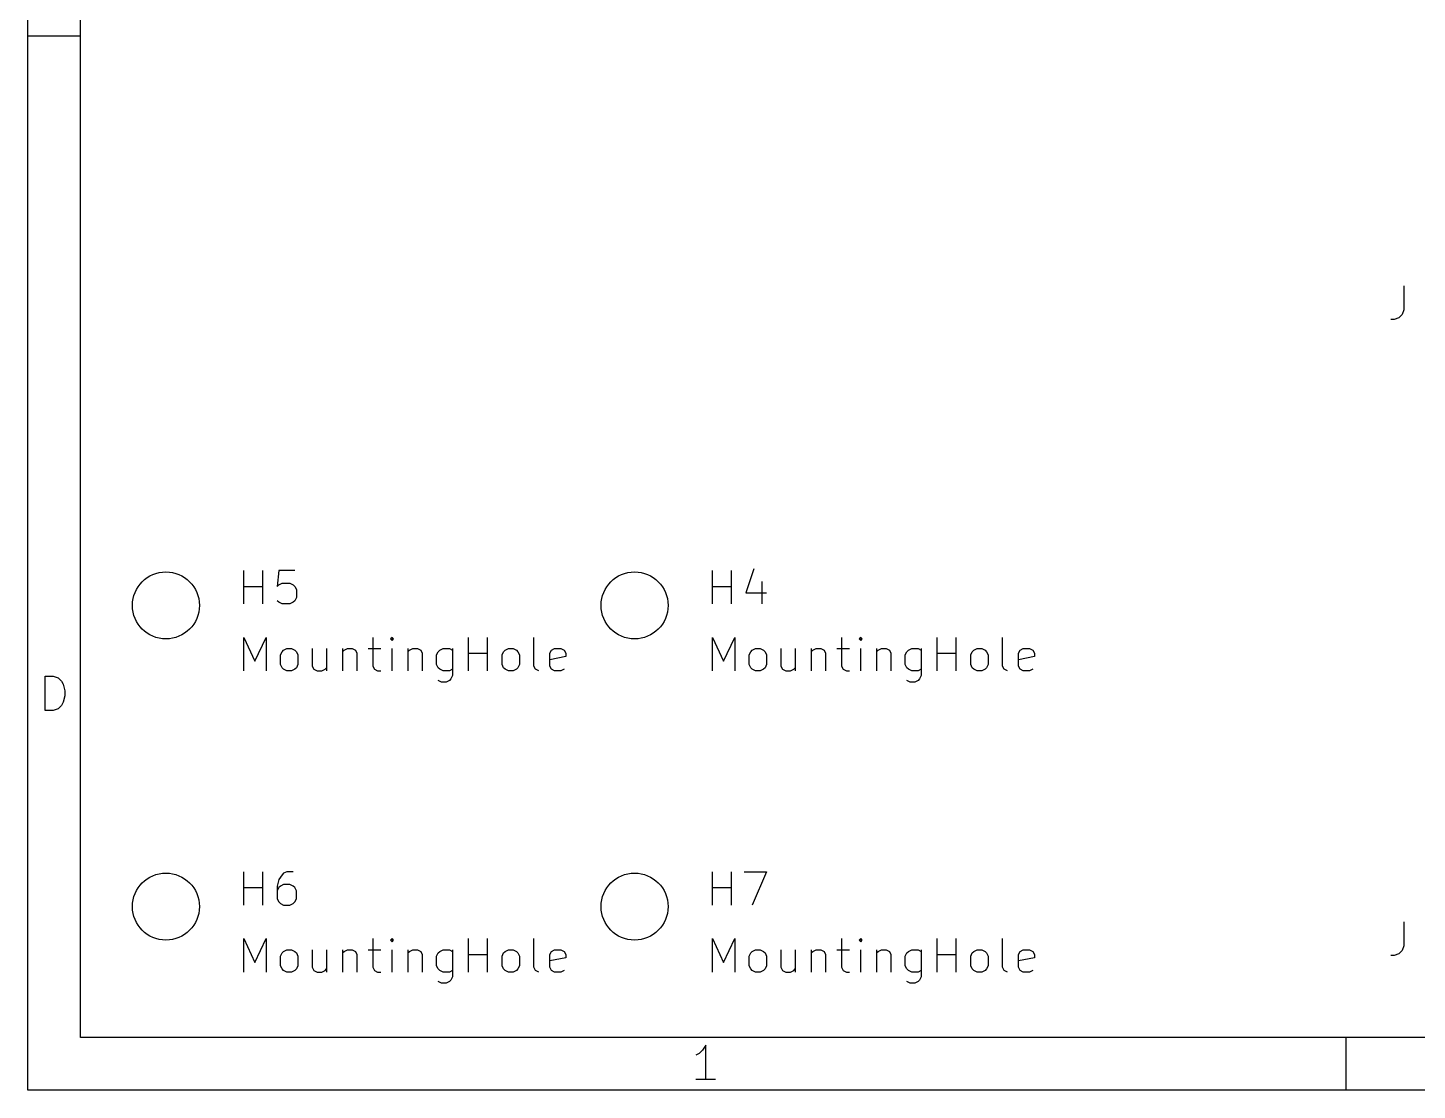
# Model space of a CAD drawing. Header units: millimetres. Extents: x 10 to 287, y -200 to -10.
# Drawn here: x 10 to 62.7, y -200 to -159.7 of the extents above; entities that cross this region are included whole.
import ezdxf

# ---------------------------------------------------------------- set-up
doc = ezdxf.new("R2010")
doc.units = ezdxf.units.MM
doc.layers.add('GREENSIXTYFIVE', color=129, linetype='CONTINUOUS')
doc.layers.add('RED', color=14, linetype='CONTINUOUS')

msp = doc.modelspace()

# ---------------------------------------------------------------- linework, layer by layer
at = {"layer": 'GREENSIXTYFIVE', "linetype": 'CONTINUOUS'}
for p, q in [((62.1998, -169.4891), (62.1998, -170.3963)), ((61.8369, -170.7591), (61.716, -170.7591)), ((62.0184, -170.6987), (61.8369, -170.7591)), ((62.1393, -170.5777), (62.0184, -170.6987)), ((62.1998, -170.3963), (62.1393, -170.5777)), ((37.5459, -180.2238), (37.2436, -181.1309)), ((18.1935, -181.5542), (18.1935, -180.2842)), ((18.9192, -181.5542), (18.9192, -180.2842)), ((19.524, -180.2842), (19.4636, -180.889)), ((20.1288, -180.2842), (19.524, -180.2842)), ((19.524, -180.8285), (19.645, -180.768)), ((19.645, -180.768), (19.9474, -180.768)), ((19.9474, -180.768), (20.0683, -180.8285)), ((35.9735, -181.5542), (35.9735, -180.2842)), ((36.6992, -181.5542), (36.6992, -180.2842)), ((37.8483, -180.7076), (37.8483, -181.5542)), ((18.1935, -180.889), (18.9192, -180.889)), ((19.4636, -180.889), (19.524, -180.8285)), ((20.0683, -180.8285), (20.1288, -180.889)), ((20.1288, -180.889), (20.1893, -181.0099)), ((20.1893, -181.3123), (20.1288, -181.4333)), ((20.1893, -181.0099), (20.1893, -181.3123)), ((35.9735, -180.889), (36.6992, -180.889)), ((37.2436, -181.1309), (38.0297, -181.1309)), ((19.524, -181.4938), (19.4636, -181.4333)), ((19.645, -181.5542), (19.524, -181.4938)), ((19.9474, -181.5542), (19.645, -181.5542)), ((20.0683, -181.4938), (19.9474, -181.5542)), ((20.1288, -181.4333), (20.0683, -181.4938)), ((18.1935, -184.0942), (18.1935, -182.8242)), ((18.1935, -182.8242), (18.6169, -183.7314)), ((18.6169, -183.7314), (19.0402, -182.8242)), ((19.0402, -182.8242), (19.0402, -184.0942)), ((23.0919, -182.8242), (23.0919, -183.9128)), ((23.8176, -182.8242), (23.7572, -182.8847)), ((23.7572, -182.8847), (23.8176, -182.9452)), ((23.8781, -182.8847), (23.8176, -182.8242)), ((23.8176, -182.8242), (23.8176, -182.9452)), ((23.8176, -182.9452), (23.8781, -182.8847)), ((26.7204, -184.0942), (26.7204, -182.8242)), ((27.4461, -184.0942), (27.4461, -182.8242)), ((29.1999, -183.9128), (29.1999, -182.8242)), ((35.9735, -184.0942), (35.9735, -182.8242)), ((35.9735, -182.8242), (36.3969, -183.7314)), ((36.3969, -183.7314), (36.8202, -182.8242)), ((36.8202, -182.8242), (36.8202, -184.0942)), ((40.8719, -182.8242), (40.8719, -183.9128)), ((41.5976, -182.8242), (41.5372, -182.8847)), ((41.5372, -182.8847), (41.5976, -182.9452)), ((41.6581, -182.8847), (41.5976, -182.8242)), ((41.5976, -182.8242), (41.5976, -182.9452)), ((41.5976, -182.9452), (41.6581, -182.8847)), ((44.5004, -184.0942), (44.5004, -182.8242)), ((45.2261, -184.0942), (45.2261, -182.8242)), ((46.9799, -183.9128), (46.9799, -182.8242)), ((19.5845, -183.4895), (19.6449, -183.3685)), ((19.6449, -183.3685), (19.7054, -183.308)), ((19.7054, -183.308), (19.8264, -183.2476)), ((19.8264, -183.2476), (20.0078, -183.2476)), ((20.0078, -183.2476), (20.1287, -183.308)), ((20.1287, -183.308), (20.1892, -183.3685)), ((20.1892, -183.3685), (20.2497, -183.4895)), ((20.7939, -183.2476), (20.7939, -183.9128)), ((21.3382, -183.2476), (21.3382, -184.0942)), ((21.9429, -183.2476), (21.9429, -184.0942)), ((21.9429, -183.3685), (22.0034, -183.308)), ((22.0034, -183.308), (22.1244, -183.2476)), ((22.1244, -183.2476), (22.3058, -183.2476)), ((22.3058, -183.2476), (22.4267, -183.308)), ((22.4267, -183.308), (22.4872, -183.429)), ((22.4872, -183.429), (22.4872, -184.0942)), ((22.9105, -183.2476), (23.3943, -183.2476)), ((23.8176, -184.0942), (23.8176, -183.2476)), ((24.4224, -183.2476), (24.4224, -184.0942)), ((24.4224, -183.3685), (24.4829, -183.308)), ((24.4829, -183.308), (24.6039, -183.2476)), ((24.6039, -183.2476), (24.7853, -183.2476)), ((24.7853, -183.2476), (24.9062, -183.308)), ((24.9062, -183.308), (24.9667, -183.429)), ((24.9667, -183.429), (24.9667, -184.0942)), ((25.511, -183.4895), (25.5714, -183.3685)), ((25.5714, -183.3685), (25.6319, -183.308)), ((25.6319, -183.308), (25.7529, -183.2476)), ((25.7529, -183.2476), (25.9948, -183.2476)), ((25.9948, -183.2476), (26.1157, -183.308)), ((26.1157, -183.2476), (26.1157, -184.2757)), ((26.7204, -183.429), (27.4461, -183.429)), ((27.9905, -183.4895), (28.0509, -183.3685)), ((28.0509, -183.3685), (28.1114, -183.308)), ((28.1114, -183.308), (28.2324, -183.2476)), ((28.2324, -183.2476), (28.4138, -183.2476)), ((28.4138, -183.2476), (28.5347, -183.308)), ((28.5347, -183.308), (28.5952, -183.3685)), ((28.5952, -183.3685), (28.6557, -183.4895)), ((29.8047, -183.429), (29.8651, -183.308)), ((29.8047, -183.9128), (29.8047, -183.429)), ((29.8651, -183.308), (29.9861, -183.2476)), ((29.9861, -183.2476), (30.228, -183.2476)), ((30.228, -183.2476), (30.3489, -183.308)), ((30.3489, -183.308), (30.4094, -183.429)), ((30.4094, -183.429), (30.4094, -183.5499)), ((37.3645, -183.4895), (37.4249, -183.3685)), ((37.4249, -183.3685), (37.4854, -183.308)), ((37.4854, -183.308), (37.6064, -183.2476)), ((37.6064, -183.2476), (37.7878, -183.2476)), ((37.7878, -183.2476), (37.9087, -183.308)), ((37.9087, -183.308), (37.9692, -183.3685)), ((37.9692, -183.3685), (38.0297, -183.4895)), ((38.5739, -183.2476), (38.5739, -183.9128)), ((39.1182, -183.2476), (39.1182, -184.0942)), ((39.7229, -183.2476), (39.7229, -184.0942)), ((39.7229, -183.3685), (39.7834, -183.308)), ((39.7834, -183.308), (39.9044, -183.2476)), ((39.9044, -183.2476), (40.0858, -183.2476)), ((40.0858, -183.2476), (40.2067, -183.308)), ((40.2067, -183.308), (40.2672, -183.429)), ((40.2672, -183.429), (40.2672, -184.0942)), ((40.6905, -183.2476), (41.1743, -183.2476)), ((41.5976, -184.0942), (41.5976, -183.2476)), ((42.2024, -183.2476), (42.2024, -184.0942)), ((42.2024, -183.3685), (42.2629, -183.308)), ((42.2629, -183.308), (42.3839, -183.2476)), ((42.3839, -183.2476), (42.5653, -183.2476)), ((42.5653, -183.2476), (42.6862, -183.308)), ((42.6862, -183.308), (42.7467, -183.429)), ((42.7467, -183.429), (42.7467, -184.0942)), ((43.291, -183.4895), (43.3514, -183.3685)), ((43.3514, -183.3685), (43.4119, -183.308)), ((43.4119, -183.308), (43.5329, -183.2476)), ((43.5329, -183.2476), (43.7748, -183.2476)), ((43.7748, -183.2476), (43.8957, -183.308)), ((43.8957, -183.2476), (43.8957, -184.2757)), ((44.5004, -183.429), (45.2261, -183.429)), ((45.7705, -183.4895), (45.8309, -183.3685)), ((45.8309, -183.3685), (45.8914, -183.308)), ((45.8914, -183.308), (46.0124, -183.2476)), ((46.0124, -183.2476), (46.1938, -183.2476)), ((46.1938, -183.2476), (46.3147, -183.308)), ((46.3147, -183.308), (46.3752, -183.3685)), ((46.3752, -183.3685), (46.4357, -183.4895)), ((47.5847, -183.429), (47.6451, -183.308)), ((47.5847, -183.9128), (47.5847, -183.429)), ((47.6451, -183.308), (47.7661, -183.2476)), ((47.7661, -183.2476), (48.008, -183.2476)), ((48.008, -183.2476), (48.1289, -183.308)), ((48.1289, -183.308), (48.1894, -183.429)), ((48.1894, -183.429), (48.1894, -183.5499)), ((19.5845, -183.8523), (19.5845, -183.4895)), ((19.6449, -183.9733), (19.5845, -183.8523)), ((20.2497, -183.8523), (20.1892, -183.9733)), ((20.2497, -183.4895), (20.2497, -183.8523)), ((20.7939, -183.9128), (20.8544, -184.0338)), ((23.0919, -183.9128), (23.1524, -184.0338)), ((25.511, -183.8523), (25.511, -183.4895)), ((25.5714, -183.9733), (25.511, -183.8523)), ((27.9905, -183.8523), (27.9905, -183.4895)), ((28.0509, -183.9733), (27.9905, -183.8523)), ((28.6557, -183.8523), (28.5952, -183.9733)), ((28.6557, -183.4895), (28.6557, -183.8523)), ((29.2604, -184.0338), (29.1999, -183.9128)), ((30.4094, -183.5499), (29.8047, -183.6709)), ((29.8651, -184.0338), (29.8047, -183.9128)), ((37.3645, -183.8523), (37.3645, -183.4895)), ((37.4249, -183.9733), (37.3645, -183.8523)), ((38.0297, -183.8523), (37.9692, -183.9733)), ((38.0297, -183.4895), (38.0297, -183.8523)), ((38.5739, -183.9128), (38.6344, -184.0338)), ((40.8719, -183.9128), (40.9324, -184.0338)), ((43.291, -183.8523), (43.291, -183.4895)), ((43.3514, -183.9733), (43.291, -183.8523)), ((45.7705, -183.8523), (45.7705, -183.4895)), ((45.8309, -183.9733), (45.7705, -183.8523)), ((46.4357, -183.8523), (46.3752, -183.9733)), ((46.4357, -183.4895), (46.4357, -183.8523)), ((47.0404, -184.0338), (46.9799, -183.9128)), ((48.1894, -183.5499), (47.5847, -183.6709)), ((47.6451, -184.0338), (47.5847, -183.9128)), ((19.7054, -184.0338), (19.6449, -183.9733)), ((19.8264, -184.0942), (19.7054, -184.0338)), ((20.0078, -184.0942), (19.8264, -184.0942)), ((20.1287, -184.0338), (20.0078, -184.0942)), ((20.1892, -183.9733), (20.1287, -184.0338)), ((20.8544, -184.0338), (20.9754, -184.0942)), ((20.9754, -184.0942), (21.1568, -184.0942)), ((21.1568, -184.0942), (21.2777, -184.0338)), ((21.2777, -184.0338), (21.3382, -183.9733)), ((23.1524, -184.0338), (23.2734, -184.0942)), ((23.2734, -184.0942), (23.3943, -184.0942)), ((25.6319, -184.0338), (25.5714, -183.9733)), ((25.6924, -184.5176), (25.5714, -184.4571)), ((25.7529, -184.0942), (25.6319, -184.0338)), ((25.9948, -184.0942), (25.7529, -184.0942)), ((25.9948, -184.4571), (25.8738, -184.5176)), ((26.1157, -184.0338), (25.9948, -184.0942)), ((26.0552, -184.3966), (25.9948, -184.4571)), ((26.1157, -184.2757), (26.0552, -184.3966)), ((28.1114, -184.0338), (28.0509, -183.9733)), ((28.2324, -184.0942), (28.1114, -184.0338)), ((28.4138, -184.0942), (28.2324, -184.0942)), ((28.5347, -184.0338), (28.4138, -184.0942)), ((28.5952, -183.9733), (28.5347, -184.0338)), ((29.3814, -184.0942), (29.2604, -184.0338)), ((29.9861, -184.0942), (29.8651, -184.0338)), ((30.228, -184.0942), (29.9861, -184.0942)), ((30.3489, -184.0338), (30.228, -184.0942)), ((37.4854, -184.0338), (37.4249, -183.9733)), ((37.6064, -184.0942), (37.4854, -184.0338)), ((37.7878, -184.0942), (37.6064, -184.0942)), ((37.9087, -184.0338), (37.7878, -184.0942)), ((37.9692, -183.9733), (37.9087, -184.0338)), ((38.6344, -184.0338), (38.7554, -184.0942)), ((38.7554, -184.0942), (38.9368, -184.0942)), ((38.9368, -184.0942), (39.0577, -184.0338)), ((39.0577, -184.0338), (39.1182, -183.9733)), ((40.9324, -184.0338), (41.0534, -184.0942)), ((41.0534, -184.0942), (41.1743, -184.0942)), ((43.4119, -184.0338), (43.3514, -183.9733)), ((43.4724, -184.5176), (43.3514, -184.4571)), ((43.5329, -184.0942), (43.4119, -184.0338)), ((43.7748, -184.0942), (43.5329, -184.0942)), ((43.7748, -184.4571), (43.6538, -184.5176)), ((43.8957, -184.0338), (43.7748, -184.0942)), ((43.8352, -184.3966), (43.7748, -184.4571)), ((43.8957, -184.2757), (43.8352, -184.3966)), ((45.8914, -184.0338), (45.8309, -183.9733)), ((46.0124, -184.0942), (45.8914, -184.0338)), ((46.1938, -184.0942), (46.0124, -184.0942)), ((46.3147, -184.0338), (46.1938, -184.0942)), ((46.3752, -183.9733), (46.3147, -184.0338)), ((47.1614, -184.0942), (47.0404, -184.0338)), ((47.7661, -184.0942), (47.6451, -184.0338)), ((48.008, -184.0942), (47.7661, -184.0942)), ((48.1289, -184.0338), (48.008, -184.0942)), ((25.8738, -184.5176), (25.6924, -184.5176)), ((43.6538, -184.5176), (43.4724, -184.5176)), ((18.1935, -192.9842), (18.1935, -191.7142)), ((18.9192, -192.9842), (18.9192, -191.7142)), ((19.645, -191.8352), (19.524, -192.0166)), ((19.7055, -191.7747), (19.645, -191.8352)), ((19.8264, -191.7142), (19.7055, -191.7747)), ((20.0683, -191.7142), (19.8264, -191.7142)), ((35.9735, -192.9842), (35.9735, -191.7142)), ((36.6992, -192.9842), (36.6992, -191.7142)), ((37.1831, -191.7142), (38.0297, -191.7142)), ((38.0297, -191.7142), (37.4855, -192.9842)), ((18.1935, -192.319), (18.9192, -192.319)), ((19.524, -192.0166), (19.4636, -192.2585)), ((19.4636, -192.2585), (19.4636, -192.7423)), ((19.524, -192.319), (19.4636, -192.4399)), ((19.5845, -192.2585), (19.524, -192.319)), ((19.7055, -192.198), (19.5845, -192.2585)), ((19.9474, -192.198), (19.7055, -192.198)), ((20.0683, -192.2585), (19.9474, -192.198)), ((20.1288, -192.319), (20.0683, -192.2585)), ((20.1893, -192.4399), (20.1288, -192.319)), ((35.9735, -192.319), (36.6992, -192.319)), ((19.4636, -192.7423), (19.524, -192.8633)), ((19.524, -192.8633), (19.5845, -192.9238)), ((20.0683, -192.9238), (20.1288, -192.8633)), ((20.1288, -192.8633), (20.1893, -192.7423)), ((20.1893, -192.7423), (20.1893, -192.4399)), ((19.5845, -192.9238), (19.7055, -192.9842)), ((19.7055, -192.9842), (19.9474, -192.9842)), ((19.9474, -192.9842), (20.0683, -192.9238)), ((62.1998, -193.6191), (62.1998, -194.5263)), ((18.1935, -195.5242), (18.1935, -194.2542)), ((18.1935, -194.2542), (18.6169, -195.1614)), ((18.6169, -195.1614), (19.0402, -194.2542)), ((19.0402, -194.2542), (19.0402, -195.5242)), ((23.0919, -194.2542), (23.0919, -195.3428)), ((23.8176, -194.2542), (23.7572, -194.3147)), ((23.7572, -194.3147), (23.8176, -194.3752)), ((23.8781, -194.3147), (23.8176, -194.2542)), ((23.8176, -194.2542), (23.8176, -194.3752)), ((23.8176, -194.3752), (23.8781, -194.3147)), ((26.7204, -195.5242), (26.7204, -194.2542)), ((27.4461, -195.5242), (27.4461, -194.2542)), ((29.1999, -195.3428), (29.1999, -194.2542)), ((35.9735, -195.5242), (35.9735, -194.2542)), ((35.9735, -194.2542), (36.3969, -195.1614)), ((36.3969, -195.1614), (36.8202, -194.2542)), ((36.8202, -194.2542), (36.8202, -195.5242)), ((40.8719, -194.2542), (40.8719, -195.3428)), ((41.5976, -194.2542), (41.5372, -194.3147)), ((41.5372, -194.3147), (41.5976, -194.3752)), ((41.6581, -194.3147), (41.5976, -194.2542)), ((41.5976, -194.2542), (41.5976, -194.3752)), ((41.5976, -194.3752), (41.6581, -194.3147)), ((44.5004, -195.5242), (44.5004, -194.2542)), ((45.2261, -195.5242), (45.2261, -194.2542)), ((46.9799, -195.3428), (46.9799, -194.2542)), ((19.5845, -194.9195), (19.6449, -194.7985)), ((19.5845, -195.2823), (19.5845, -194.9195)), ((19.6449, -194.7985), (19.7054, -194.738)), ((19.7054, -194.738), (19.8264, -194.6776)), ((19.8264, -194.6776), (20.0078, -194.6776)), ((20.0078, -194.6776), (20.1287, -194.738)), ((20.1287, -194.738), (20.1892, -194.7985)), ((20.1892, -194.7985), (20.2497, -194.9195)), ((20.2497, -194.9195), (20.2497, -195.2823)), ((20.7939, -194.6776), (20.7939, -195.3428)), ((21.3382, -194.6776), (21.3382, -195.5242)), ((21.9429, -194.6776), (21.9429, -195.5242)), ((21.9429, -194.7985), (22.0034, -194.738)), ((22.0034, -194.738), (22.1244, -194.6776)), ((22.1244, -194.6776), (22.3058, -194.6776)), ((22.3058, -194.6776), (22.4267, -194.738)), ((22.4267, -194.738), (22.4872, -194.859)), ((22.4872, -194.859), (22.4872, -195.5242)), ((22.9105, -194.6776), (23.3943, -194.6776)), ((23.8176, -195.5242), (23.8176, -194.6776)), ((24.4224, -194.6776), (24.4224, -195.5242)), ((24.4224, -194.7985), (24.4829, -194.738)), ((24.4829, -194.738), (24.6039, -194.6776)), ((24.6039, -194.6776), (24.7853, -194.6776)), ((24.7853, -194.6776), (24.9062, -194.738)), ((24.9062, -194.738), (24.9667, -194.859)), ((24.9667, -194.859), (24.9667, -195.5242)), ((25.511, -194.9195), (25.5714, -194.7985)), ((25.511, -195.2823), (25.511, -194.9195)), ((25.5714, -194.7985), (25.6319, -194.738)), ((25.6319, -194.738), (25.7529, -194.6776)), ((25.7529, -194.6776), (25.9948, -194.6776)), ((25.9948, -194.6776), (26.1157, -194.738)), ((26.1157, -194.6776), (26.1157, -195.7057)), ((26.7204, -194.859), (27.4461, -194.859)), ((27.9905, -194.9195), (28.0509, -194.7985)), ((27.9905, -195.2823), (27.9905, -194.9195)), ((28.0509, -194.7985), (28.1114, -194.738)), ((28.1114, -194.738), (28.2324, -194.6776)), ((28.2324, -194.6776), (28.4138, -194.6776)), ((28.4138, -194.6776), (28.5347, -194.738)), ((28.5347, -194.738), (28.5952, -194.7985)), ((28.5952, -194.7985), (28.6557, -194.9195)), ((28.6557, -194.9195), (28.6557, -195.2823)), ((29.8047, -194.859), (29.8651, -194.738)), ((29.8047, -195.3428), (29.8047, -194.859)), ((30.4094, -194.9799), (29.8047, -195.1009)), ((29.8651, -194.738), (29.9861, -194.6776)), ((29.9861, -194.6776), (30.228, -194.6776)), ((30.228, -194.6776), (30.3489, -194.738)), ((30.3489, -194.738), (30.4094, -194.859)), ((30.4094, -194.859), (30.4094, -194.9799)), ((37.3645, -194.9195), (37.4249, -194.7985)), ((37.3645, -195.2823), (37.3645, -194.9195)), ((37.4249, -194.7985), (37.4854, -194.738)), ((37.4854, -194.738), (37.6064, -194.6776)), ((37.6064, -194.6776), (37.7878, -194.6776)), ((37.7878, -194.6776), (37.9087, -194.738)), ((37.9087, -194.738), (37.9692, -194.7985)), ((37.9692, -194.7985), (38.0297, -194.9195)), ((38.0297, -194.9195), (38.0297, -195.2823)), ((38.5739, -194.6776), (38.5739, -195.3428)), ((39.1182, -194.6776), (39.1182, -195.5242)), ((39.7229, -194.6776), (39.7229, -195.5242)), ((39.7229, -194.7985), (39.7834, -194.738)), ((39.7834, -194.738), (39.9044, -194.6776)), ((39.9044, -194.6776), (40.0858, -194.6776)), ((40.0858, -194.6776), (40.2067, -194.738)), ((40.2067, -194.738), (40.2672, -194.859)), ((40.2672, -194.859), (40.2672, -195.5242)), ((40.6905, -194.6776), (41.1743, -194.6776)), ((41.5976, -195.5242), (41.5976, -194.6776)), ((42.2024, -194.6776), (42.2024, -195.5242)), ((42.2024, -194.7985), (42.2629, -194.738)), ((42.2629, -194.738), (42.3839, -194.6776)), ((42.3839, -194.6776), (42.5653, -194.6776)), ((42.5653, -194.6776), (42.6862, -194.738)), ((42.6862, -194.738), (42.7467, -194.859)), ((42.7467, -194.859), (42.7467, -195.5242)), ((43.291, -194.9195), (43.3514, -194.7985)), ((43.291, -195.2823), (43.291, -194.9195)), ((43.3514, -194.7985), (43.4119, -194.738)), ((43.4119, -194.738), (43.5329, -194.6776)), ((43.5329, -194.6776), (43.7748, -194.6776)), ((43.7748, -194.6776), (43.8957, -194.738)), ((43.8957, -194.6776), (43.8957, -195.7057)), ((44.5004, -194.859), (45.2261, -194.859)), ((45.7705, -194.9195), (45.8309, -194.7985)), ((45.7705, -195.2823), (45.7705, -194.9195)), ((45.8309, -194.7985), (45.8914, -194.738)), ((45.8914, -194.738), (46.0124, -194.6776)), ((46.0124, -194.6776), (46.1938, -194.6776)), ((46.1938, -194.6776), (46.3147, -194.738)), ((46.3147, -194.738), (46.3752, -194.7985)), ((46.3752, -194.7985), (46.4357, -194.9195)), ((46.4357, -194.9195), (46.4357, -195.2823)), ((47.5847, -194.859), (47.6451, -194.738)), ((47.5847, -195.3428), (47.5847, -194.859)), ((48.1894, -194.9799), (47.5847, -195.1009)), ((47.6451, -194.738), (47.7661, -194.6776)), ((47.7661, -194.6776), (48.008, -194.6776)), ((48.008, -194.6776), (48.1289, -194.738)), ((48.1289, -194.738), (48.1894, -194.859)), ((48.1894, -194.859), (48.1894, -194.9799)), ((61.8369, -194.8891), (61.716, -194.8891)), ((62.0184, -194.8287), (61.8369, -194.8891)), ((62.1393, -194.7077), (62.0184, -194.8287)), ((62.1998, -194.5263), (62.1393, -194.7077)), ((19.6449, -195.4033), (19.5845, -195.2823)), ((19.7054, -195.4638), (19.6449, -195.4033)), ((19.8264, -195.5242), (19.7054, -195.4638)), ((20.0078, -195.5242), (19.8264, -195.5242)), ((20.1287, -195.4638), (20.0078, -195.5242)), ((20.1892, -195.4033), (20.1287, -195.4638)), ((20.2497, -195.2823), (20.1892, -195.4033)), ((20.7939, -195.3428), (20.8544, -195.4638)), ((20.8544, -195.4638), (20.9754, -195.5242)), ((20.9754, -195.5242), (21.1568, -195.5242)), ((21.1568, -195.5242), (21.2777, -195.4638)), ((21.2777, -195.4638), (21.3382, -195.4033)), ((23.0919, -195.3428), (23.1524, -195.4638)), ((23.1524, -195.4638), (23.2734, -195.5242)), ((23.2734, -195.5242), (23.3943, -195.5242)), ((25.5714, -195.4033), (25.511, -195.2823)), ((25.6319, -195.4638), (25.5714, -195.4033)), ((25.7529, -195.5242), (25.6319, -195.4638)), ((25.9948, -195.5242), (25.7529, -195.5242)), ((26.1157, -195.4638), (25.9948, -195.5242)), ((28.0509, -195.4033), (27.9905, -195.2823)), ((28.1114, -195.4638), (28.0509, -195.4033)), ((28.2324, -195.5242), (28.1114, -195.4638)), ((28.4138, -195.5242), (28.2324, -195.5242)), ((28.5347, -195.4638), (28.4138, -195.5242)), ((28.5952, -195.4033), (28.5347, -195.4638)), ((28.6557, -195.2823), (28.5952, -195.4033)), ((29.2604, -195.4638), (29.1999, -195.3428)), ((29.3814, -195.5242), (29.2604, -195.4638)), ((29.8651, -195.4638), (29.8047, -195.3428)), ((29.9861, -195.5242), (29.8651, -195.4638)), ((30.228, -195.5242), (29.9861, -195.5242)), ((30.3489, -195.4638), (30.228, -195.5242)), ((37.4249, -195.4033), (37.3645, -195.2823)), ((37.4854, -195.4638), (37.4249, -195.4033)), ((37.6064, -195.5242), (37.4854, -195.4638)), ((37.7878, -195.5242), (37.6064, -195.5242)), ((37.9087, -195.4638), (37.7878, -195.5242)), ((37.9692, -195.4033), (37.9087, -195.4638)), ((38.0297, -195.2823), (37.9692, -195.4033)), ((38.5739, -195.3428), (38.6344, -195.4638)), ((38.6344, -195.4638), (38.7554, -195.5242)), ((38.7554, -195.5242), (38.9368, -195.5242)), ((38.9368, -195.5242), (39.0577, -195.4638)), ((39.0577, -195.4638), (39.1182, -195.4033)), ((40.8719, -195.3428), (40.9324, -195.4638)), ((40.9324, -195.4638), (41.0534, -195.5242)), ((41.0534, -195.5242), (41.1743, -195.5242)), ((43.3514, -195.4033), (43.291, -195.2823)), ((43.4119, -195.4638), (43.3514, -195.4033)), ((43.5329, -195.5242), (43.4119, -195.4638)), ((43.7748, -195.5242), (43.5329, -195.5242)), ((43.8957, -195.4638), (43.7748, -195.5242)), ((45.8309, -195.4033), (45.7705, -195.2823)), ((45.8914, -195.4638), (45.8309, -195.4033)), ((46.0124, -195.5242), (45.8914, -195.4638)), ((46.1938, -195.5242), (46.0124, -195.5242)), ((46.3147, -195.4638), (46.1938, -195.5242)), ((46.3752, -195.4033), (46.3147, -195.4638)), ((46.4357, -195.2823), (46.3752, -195.4033)), ((47.0404, -195.4638), (46.9799, -195.3428)), ((47.1614, -195.5242), (47.0404, -195.4638)), ((47.6451, -195.4638), (47.5847, -195.3428)), ((47.7661, -195.5242), (47.6451, -195.4638)), ((48.008, -195.5242), (47.7661, -195.5242)), ((48.1289, -195.4638), (48.008, -195.5242)), ((25.6924, -195.9476), (25.5714, -195.8871)), ((25.8738, -195.9476), (25.6924, -195.9476)), ((25.9948, -195.8871), (25.8738, -195.9476)), ((26.0552, -195.8266), (25.9948, -195.8871)), ((26.1157, -195.7057), (26.0552, -195.8266)), ((43.4724, -195.9476), (43.3514, -195.8871)), ((43.6538, -195.9476), (43.4724, -195.9476)), ((43.7748, -195.8871), (43.6538, -195.9476)), ((43.8352, -195.8266), (43.7748, -195.8871)), ((43.8957, -195.7057), (43.8352, -195.8266))]:
    msp.add_line(p, q, dxfattribs=at)
at = {"layer": 'RED', "linetype": 'CONTINUOUS'}
for p, q in [((10, -200.0072), (10, -10)), ((12, -198.0072), (12, -12)), ((10, -160), (12, -160)), ((10.6595, -185.5937), (10.6595, -184.2937)), ((10.6595, -184.2937), (10.969, -184.2937)), ((10.969, -184.2937), (11.1547, -184.3556)), ((11.1547, -184.3556), (11.2785, -184.4794)), ((11.2785, -184.4794), (11.3404, -184.6032)), ((11.3404, -184.6032), (11.4023, -184.8508)), ((11.4023, -184.8508), (11.4023, -185.0365)), ((11.1547, -185.5318), (10.969, -185.5937)), ((11.2785, -185.4079), (11.1547, -185.5318)), ((11.3404, -185.2841), (11.2785, -185.4079)), ((11.4023, -185.0365), (11.3404, -185.2841)), ((10.969, -185.5937), (10.6595, -185.5937)), ((285.0022, -198.0072), (12, -198.0072)), ((60, -198.0072), (60, -200.0072)), ((35.47, -198.6104), (35.3462, -198.6723)), ((35.5938, -198.4866), (35.47, -198.6104)), ((35.7176, -198.3009), (35.5938, -198.4866)), ((35.7176, -199.6009), (35.7176, -198.3009)), ((36.089, -199.6009), (35.3462, -199.6009)), ((287.0022, -200.0072), (10, -200.0072))]:
    msp.add_line(p, q, dxfattribs=at)
at = {"layer": 'RED'}
for centre in [(15.24, -181.61), (33.02, -181.61), (15.24, -193.04), (33.02, -193.04)]:
    msp.add_circle(centre, 1.27, dxfattribs=at)

doc.saveas('drawing.dxf')
